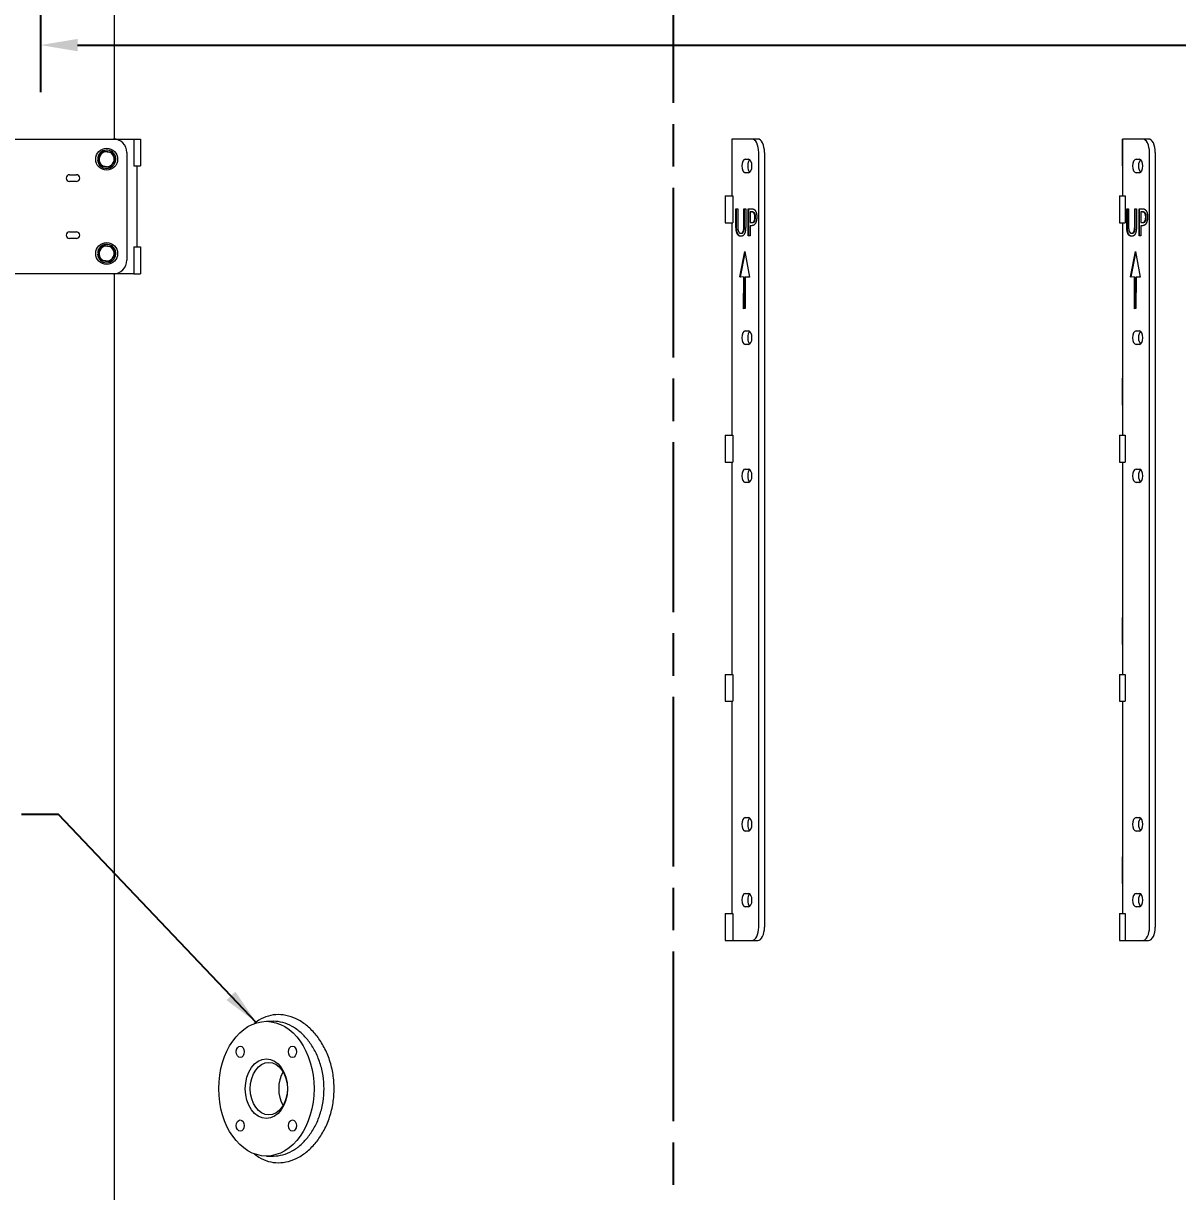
# Model space of a CAD drawing. Header units: inches. Extents: x 17 to 469, y 7 to 301.
# Drawn here: x 70.81 to 113.66, y 68.94 to 112.3 of the extents above; entities that cross this region are included whole.
import ezdxf

# ---------------------------------------------------------------- set-up
doc = ezdxf.new("R2010")
doc.units = ezdxf.units.IN
doc.header["$LTSCALE"] = 14
doc.header["$MEASUREMENT"] = 0
doc.linetypes.add('CHAIN', pattern=[0.7087, 0.4724, -0.0591, 0.1181, -0.0591])
doc.layers.add('Centerline', color=5, linetype='CHAIN', lineweight=25, true_color=0x0000ff)
for name, color, linetype, lineweight in [('Dimension (ANSI)', 7, 'Continuous', 25), ('Symbol (ANSI)', 7, 'Continuous', 25), ('Visible (ANSI)', 7, 'Continuous', 50)]:
    doc.layers.add(name, color=color, linetype=linetype, lineweight=lineweight)
doc.styles.add('MEMCOR Medium', font='arial.ttf')
doc.styles.add('Standard D-E', font='arial.ttf')
doc.dimstyles.new('Default (ANSI)', dxfattribs={"dimscale": 14, "dimtxt": 0.15, "dimasz": 0.098425, "dimexe": 0.125, "dimexo": 0.0625, "dimgap": 0.031496, "dimtad": 0, "dimtih": 1, "dimtoh": 1, "dimdec": 4, "dimrnd": 1e-08, "dimzin": 3, "dimdsep": 46, "dimlunit": 5, "dimtxsty": 'MEMCOR Medium', "dimcen": 0.09, "dimdle": 0.393701, "dimclrd": 256, "dimclre": 256, "dimclrt": 256, "dimadec": 0, "dimazin": 1, "dimtfac": 0.8, "dimtofl": 0, "dimtmove": 0, "dimatfit": 3, "dimfxl": 1, "dimfrac": 1, "dimtolj": 1, "dimtzin": 4, "dimlwd": -1, "dimlwe": -1, "dimarcsym": 0})
doc.dimstyles.new('in [mm] D-E NeptuneBenson$7', dxfattribs={"dimscale": 14, "dimtxt": 0.15, "dimasz": 0.098425, "dimexe": 0.125, "dimexo": 0.063, "dimgap": 0.031496, "dimtad": 0, "dimtih": 1, "dimtoh": 1, "dimdec": 4, "dimrnd": 1e-08, "dimzin": 3, "dimdsep": 46, "dimlunit": 5, "dimtxsty": 'Standard D-E', "dimcen": 0.09, "dimdle": 0.393701, "dimclrd": 256, "dimclre": 256, "dimclrt": 256, "dimadec": 1, "dimazin": 1, "dimtfac": 1, "dimtofl": 0, "dimtmove": 0, "dimatfit": 3, "dimfxl": 1, "dimfrac": 1, "dimtolj": 1, "dimtzin": 4, "dimlwd": -1, "dimlwe": -1, "dimarcsym": 0})

# ---------------------------------------------------------------- blocks, each defined once
blk = doc.blocks.new('*D20')
at = {"layer": 'Defpoints', "color": 0, "transparency": 16777216}
for p in [(71.448, 121.889), (118.443, 121.889), (118.443, 111.496)]:
    blk.add_point(p, dxfattribs=at)
at = {"layer": 'Dimension (ANSI)', "transparency": 16777216}
for p, q in [((71.448, 121.014), (71.448, 109.746)), ((118.443, 121.014), (118.443, 109.746)), ((72.825, 111.496), (117.065, 111.496)), ((118.443, 111.496), (119.821, 111.496))]:
    blk.add_line(p, q, dxfattribs=at)
for points in [[(72.825, 111.725), (72.825, 111.266), (71.448, 111.496)], [(117.065, 111.725), (117.065, 111.266), (118.443, 111.496)]]:
    blk.add_solid(points, dxfattribs=at)
at = {"layer": 'Dimension (ANSI)', "transparency": 16777216, "char_height": 2.1, "attachment_point": 5, "style": 'MEMCOR Medium'}
for s, insert in [('\\A1; 47 in', (128.22, 112.987)), ('\\A1;[1193.7 mm]', (128.22, 109.709))]:
    blk.add_mtext(s, dxfattribs=dict(at, insert=insert))
blk = doc.blocks.new('*D21')
at = {"layer": 'Defpoints', "color": 0, "transparency": 16777216}
for p in [(73.086, 123.259), (44.31, 39.509), (74.711, 39.509)]:
    blk.add_point(p, dxfattribs=at)
at = {"layer": 'Dimension (ANSI)', "transparency": 16777216}
for p, q in [((72.211, 123.259), (42.56, 123.259)), ((44.31, 121.881), (44.31, 102.605)), ((44.31, 40.887), (44.31, 94.716)), ((73.836, 39.509), (42.56, 39.509))]:
    blk.add_line(p, q, dxfattribs=at)
for points in [[(44.08, 121.881), (44.54, 121.881), (44.31, 123.259)], [(44.08, 40.887), (44.54, 40.887), (44.31, 39.509)]]:
    blk.add_solid(points, dxfattribs=at)
at = {"layer": 'Dimension (ANSI)', "transparency": 16777216, "char_height": 2.1, "attachment_point": 5, "style": 'MEMCOR Medium'}
for s, insert in [('\\A1; 83{\\H0.8x;\\S3#4;} in', (44.31, 100.818)), ('\\A1;[2127.3 mm]', (44.31, 96.873))]:
    blk.add_mtext(s, dxfattribs=dict(at, insert=insert))
blk = doc.blocks.new('*D27')
at = {"layer": 'Defpoints', "color": 0, "transparency": 16777216}
for p in [(28.912, 132.024), (29.514, 132.024), (74.711, 39.509)]:
    blk.add_point(p, dxfattribs=at)
at = {"layer": 'Dimension (ANSI)', "transparency": 16777216}
for p, q in [((29.514, 130.646), (29.514, 82.13)), ((29.514, 40.887), (29.514, 74.265)), ((73.836, 39.509), (27.764, 39.509))]:
    blk.add_line(p, q, dxfattribs=at)
for points in [[(29.284, 130.646), (29.744, 130.646), (29.514, 132.024)], [(29.284, 40.887), (29.744, 40.887), (29.514, 39.509)]]:
    blk.add_solid(points, dxfattribs=at)
at = {"layer": 'Dimension (ANSI)', "transparency": 16777216, "char_height": 2.1, "attachment_point": 5, "style": 'MEMCOR Medium'}
for s, insert in [('\\A1; 92{\\H0.8x;\\S1#2;} in', (29.514, 80.343)), ('\\A1;[2349.9 mm]', (29.514, 76.411))]:
    blk.add_mtext(s, dxfattribs=dict(at, insert=insert))

msp = doc.modelspace()

# ---------------------------------------------------------------- linework, layer by layer
at = {"layer": 'Centerline', "ltscale": 0.952448}
msp.add_line((94.945344, 43.202517), (94.945344, 131.83052), dxfattribs=at)
at = {"layer": 'Visible (ANSI)', "linetype": 'Continuous', "lineweight": 18}
for p, q in [((74.194882, 108.009211), (74.194882, 115.509211)), ((68.792879, 108.009211), (74.151322, 108.009211)), ((74.151322, 108.009211), (74.913513, 108.009211)), ((74.913513, 108.009211), (75.156626, 108.009211)), ((74.913513, 108.009211), (74.913513, 107.009211)), ((75.156626, 108.009211), (75.156626, 107.009211)), ((97.854096, 108.009211), (97.104096, 108.009211)), ((97.104096, 108.009211), (97.104096, 105.899211)), ((98.070602, 108.009211), (97.854096, 108.009211)), ((112.360022, 108.009211), (111.610022, 108.009211)), ((111.610022, 108.009211), (111.610022, 105.899211)), ((111.610022, 107.009211), (111.610022, 108.009211)), ((112.576528, 108.009211), (112.360022, 108.009211)), ((73.562182, 107.235041), (73.610152, 107.231796)), ((73.596066, 107.326964), (73.568525, 107.328827)), ((74.651322, 107.509211), (74.651322, 103.509211)), ((97.604096, 107.259211), (97.729096, 107.259211)), ((98.104096, 78.759211), (98.104096, 107.509211)), ((98.320602, 107.509211), (98.320602, 78.759211)), ((112.110022, 107.259211), (112.235022, 107.259211)), ((112.610022, 78.759211), (112.610022, 107.509211)), ((112.826528, 107.509211), (112.826528, 78.759211)), ((72.526322, 106.684211), (72.776322, 106.684211)), ((74.913513, 107.009211), (75.156626, 107.009211)), ((75.026322, 107.009211), (75.026322, 104.009211)), ((97.729096, 106.759211), (97.604096, 106.759211)), ((112.235022, 106.759211), (112.110022, 106.759211)), ((72.776322, 106.434211), (72.526322, 106.434211)), ((96.862335, 105.899211), (97.142703, 105.899211)), ((96.862335, 105.899211), (96.862335, 104.899211)), ((97.142703, 105.899211), (97.142703, 104.899211)), ((111.497621, 105.899211), (111.703772, 105.899211)), ((111.497621, 105.899211), (111.497621, 104.899211)), ((111.703772, 105.899211), (111.703772, 104.899211)), ((97.260647, 104.794795), (97.260647, 105.418782)), ((97.260647, 105.418782), (97.327098, 105.418782)), ((97.282298, 104.794795), (97.282298, 105.418782)), ((97.327098, 105.418782), (97.327098, 104.794795)), ((97.556028, 105.418782), (97.622479, 105.418782)), ((97.556028, 104.791554), (97.556028, 105.418782)), ((97.577679, 104.791554), (97.577679, 105.418782)), ((97.622479, 105.418782), (97.622479, 104.794795)), ((97.717698, 104.418782), (97.717698, 105.418782)), ((97.717698, 105.418782), (97.843305, 105.418782)), ((97.739348, 104.418782), (97.739348, 105.418782)), ((111.766573, 104.794795), (111.766573, 105.418782)), ((111.766573, 105.418782), (111.833023, 105.418782)), ((111.788223, 104.794795), (111.788223, 105.418782)), ((111.833023, 105.418782), (111.833023, 104.794795)), ((112.061954, 105.418782), (112.128404, 105.418782)), ((112.061954, 104.791554), (112.061954, 105.418782)), ((112.083604, 104.791554), (112.083604, 105.418782)), ((112.128404, 105.418782), (112.128404, 104.794795)), ((112.223623, 104.418782), (112.223623, 105.418782)), ((112.223623, 105.418782), (112.349231, 105.418782)), ((112.245274, 104.418782), (112.245274, 105.418782)), ((97.839253, 105.303709), (97.784148, 105.303709)), ((97.784148, 105.303709), (97.784148, 104.905006)), ((97.839253, 105.303709), (97.860904, 105.303709)), ((97.936093, 104.964973), (97.957744, 104.964973)), ((112.345179, 105.303709), (112.290074, 105.303709)), ((112.290074, 105.303709), (112.290074, 104.905006)), ((112.345179, 105.303709), (112.36683, 105.303709)), ((112.442018, 104.964973), (112.463669, 104.964973)), ((72.526322, 104.564211), (72.776322, 104.564211)), ((96.862335, 104.899211), (97.142703, 104.899211)), ((97.104096, 104.899211), (97.104096, 97.019211)), ((97.44136, 104.511165), (97.463011, 104.511165)), ((97.784148, 104.905006), (97.829529, 104.905006)), ((97.784148, 104.791554), (97.784148, 104.418782)), ((97.840469, 104.791554), (97.784148, 104.791554)), ((97.829529, 104.905006), (97.85118, 104.905006)), ((111.497621, 104.899211), (111.703772, 104.899211)), ((111.610022, 104.899211), (111.610022, 97.019211)), ((111.947286, 104.511165), (111.968937, 104.511165)), ((112.290074, 104.905006), (112.335454, 104.905006)), ((112.290074, 104.791554), (112.290074, 104.418782)), ((112.346395, 104.791554), (112.290074, 104.791554)), ((112.335454, 104.905006), (112.357105, 104.905006)), ((72.776322, 104.314211), (72.526322, 104.314211)), ((97.784148, 104.418782), (97.717698, 104.418782)), ((112.290074, 104.418782), (112.223623, 104.418782)), ((73.562182, 103.735041), (73.610152, 103.731796)), ((73.596066, 103.826964), (73.568525, 103.828827)), ((74.913513, 104.009211), (75.156626, 104.009211)), ((74.913513, 104.009211), (74.913513, 103.009211)), ((75.156626, 104.009211), (75.156626, 103.009211)), ((97.403686, 102.889699), (97.585989, 103.832859)), ((97.425336, 102.889699), (97.596479, 103.775117)), ((97.585989, 103.832859), (97.758588, 102.882763)), ((111.909611, 102.889699), (112.091915, 103.832859)), ((111.931262, 102.889699), (112.102405, 103.775117)), ((112.091915, 103.832859), (112.264513, 102.882763)), ((74.151322, 103.009211), (68.792879, 103.009211)), ((74.913513, 103.009211), (74.151322, 103.009211)), ((74.194882, 58.591085), (74.194882, 103.009211)), ((74.913513, 103.009211), (75.156626, 103.009211)), ((97.551794, 102.8876), (97.403686, 102.889699)), ((97.403686, 102.889699), (97.425336, 102.889699)), ((97.573444, 102.8876), (97.425336, 102.889699)), ((97.544577, 101.71168), (97.551794, 102.8876)), ((97.551794, 102.8876), (97.573444, 102.8876)), ((97.566229, 101.711942), (97.573444, 102.8876)), ((97.60844, 102.886275), (97.602259, 101.712378)), ((97.60844, 102.886275), (97.630091, 102.886275)), ((97.758588, 102.882763), (97.60844, 102.886275)), ((97.758496, 102.883272), (97.630091, 102.886275)), ((112.057719, 102.8876), (111.909611, 102.889699)), ((111.909611, 102.889699), (111.931262, 102.889699)), ((112.07937, 102.8876), (111.931262, 102.889699)), ((112.050502, 101.71168), (112.057719, 102.8876)), ((112.057719, 102.8876), (112.07937, 102.8876)), ((112.072155, 101.711942), (112.07937, 102.8876)), ((112.114366, 102.886275), (112.108185, 101.712378)), ((112.114366, 102.886275), (112.136017, 102.886275)), ((112.264513, 102.882763), (112.114366, 102.886275)), ((112.264421, 102.883272), (112.136017, 102.886275)), ((97.602259, 101.712378), (97.544577, 101.71168)), ((112.108185, 101.712378), (112.050502, 101.71168)), ((97.604096, 100.884211), (97.729096, 100.884211)), ((112.110022, 100.884211), (112.235022, 100.884211)), ((97.729096, 100.384211), (97.604096, 100.384211)), ((112.235022, 100.384211), (112.110022, 100.384211)), ((111.610022, 98.129211), (111.610022, 99.129211)), ((96.862335, 97.019211), (97.142703, 97.019211)), ((96.862335, 97.019211), (96.862335, 96.019211)), ((97.142703, 97.019211), (97.142703, 96.019211)), ((111.497621, 97.019211), (111.703772, 97.019211)), ((111.497621, 97.019211), (111.497621, 96.019211)), ((111.703772, 97.019211), (111.703772, 96.019211)), ((96.862335, 96.019211), (97.142703, 96.019211)), ((97.104096, 96.019211), (97.104096, 88.139211)), ((111.497621, 96.019211), (111.703772, 96.019211)), ((111.610022, 96.019211), (111.610022, 88.139211)), ((97.604096, 95.759211), (97.729096, 95.759211)), ((112.110022, 95.759211), (112.235022, 95.759211)), ((97.729096, 95.259211), (97.604096, 95.259211)), ((112.235022, 95.259211), (112.110022, 95.259211)), ((111.610022, 89.249211), (111.610022, 90.249211)), ((96.862335, 88.139211), (97.142703, 88.139211)), ((96.862335, 88.139211), (96.862335, 87.139211)), ((97.142703, 88.139211), (97.142703, 87.139211)), ((111.497621, 88.139211), (111.703772, 88.139211)), ((111.497621, 88.139211), (111.497621, 87.139211)), ((111.703772, 88.139211), (111.703772, 87.139211)), ((96.862335, 87.139211), (97.142703, 87.139211)), ((97.104096, 87.139211), (97.104096, 79.259211)), ((111.497621, 87.139211), (111.703772, 87.139211)), ((111.610022, 87.139211), (111.610022, 79.259211)), ((97.604096, 82.821711), (97.729096, 82.821711)), ((112.110022, 82.821711), (112.235022, 82.821711)), ((97.729096, 82.321711), (97.604096, 82.321711)), ((112.235022, 82.321711), (112.110022, 82.321711)), ((111.610022, 80.369211), (111.610022, 81.369211)), ((97.604096, 80.009211), (97.729096, 80.009211)), ((112.110022, 80.009211), (112.235022, 80.009211)), ((97.729096, 79.509211), (97.604096, 79.509211)), ((112.235022, 79.509211), (112.110022, 79.509211)), ((96.862335, 79.259211), (97.142703, 79.259211)), ((96.862335, 79.259211), (96.862335, 78.259211)), ((97.142703, 79.259211), (97.142703, 78.259211)), ((111.497621, 79.259211), (111.703772, 79.259211)), ((111.497621, 79.259211), (111.497621, 78.259211)), ((111.703772, 79.259211), (111.703772, 78.259211)), ((96.862335, 78.259211), (97.142703, 78.259211)), ((97.142703, 78.259211), (97.854096, 78.259211)), ((97.854096, 78.259211), (98.070602, 78.259211)), ((111.497621, 78.259211), (111.703772, 78.259211)), ((111.703772, 78.259211), (112.360022, 78.259211)), ((112.360022, 78.259211), (112.576528, 78.259211)), ((79.83061, 75.259211), (80.096325, 75.259211)), ((79.83061, 70.259211), (80.096325, 70.259211))]:
    msp.add_line(p, q, dxfattribs=at)
for centre in [(73.901322, 107.259211), (73.901322, 103.759211)]:
    msp.add_circle(centre, 0.406, dxfattribs=at)
for centre, radius, start, end in [((74.151322, 107.509211), 0.5, 0, 90), ((73.901322, 107.259211), 0.34, 184.0766001, 168.1851138), ((73.901322, 107.259211), 0.281, 141.4696623, 201.4696623), ((73.901322, 107.259211), 0.281, 201.4696623, 261.4696623), ((73.901322, 107.259211), 0.281, 81.4696623, 141.4696623), ((73.901322, 107.259211), 0.281, 21.4696623, 81.4696623), ((73.901322, 107.259211), 0.281, 321.4696623, 21.4696623), ((72.526322, 106.559211), 0.125, 90, 270), ((72.776322, 106.559211), 0.125, 270, 90), ((73.901322, 107.259211), 0.281, 261.4696623, 321.4696623), ((72.526322, 104.439211), 0.125, 90, 270), ((72.776322, 104.439211), 0.125, 270, 90), ((73.901322, 103.759211), 0.34, 184.0766001, 168.1851138), ((73.901322, 103.759211), 0.281, 141.4696623, 201.4696623), ((73.901322, 103.759211), 0.281, 201.4696623, 261.4696623), ((73.901322, 103.759211), 0.281, 81.4696623, 141.4696623), ((73.901322, 103.759211), 0.281, 21.4696623, 81.4696623), ((73.901322, 103.759211), 0.281, 321.4696623, 21.4696623), ((73.901322, 103.759211), 0.281, 261.4696623, 321.4696623), ((74.151322, 103.509211), 0.5, 270, 0)]:
    msp.add_arc(centre, radius, start, end, dxfattribs=at)
for centre, major_axis, ratio, start_param, end_param in [((97.854096, 107.509211), (0, 0.5), 0.5, 4.71238898, 6.283185307), ((98.070602, 107.509211), (0, 0.5), 0.5, 4.71238898, 6.283185307), ((112.360022, 107.509211), (0, 0.5), 0.5, 4.71238898, 6.283185307), ((112.576528, 107.509211), (0, 0.5), 0.5, 4.71238898, 6.283185307), ((97.604096, 107.009211), (0, -0.25), 0.5, 3.141592654, 6.283185307), ((97.820602, 107.009211), (0, 0.25), 0.5, 0.374734433, 2.766858221), ((97.729096, 107.009211), (0, 0.25), 0.5, 3.141592654, 6.283185307), ((112.110022, 107.009211), (0, -0.25), 0.5, 3.141592654, 6.283185307), ((112.326528, 107.009211), (0, 0.25), 0.5, 0.374734433, 2.766858221), ((112.235022, 107.009211), (0, 0.25), 0.5, 3.141592654, 6.283185307), ((97.604096, 100.634211), (0, -0.25), 0.5, 3.141592654, 6.283185307), ((97.820602, 100.634211), (0, 0.25), 0.5, 0.374734433, 2.766858221), ((97.729096, 100.634211), (0, 0.25), 0.5, 3.141592654, 6.283185307), ((112.110022, 100.634211), (0, -0.25), 0.5, 3.141592654, 6.283185307), ((112.326528, 100.634211), (0, 0.25), 0.5, 0.374734433, 2.766858221), ((112.235022, 100.634211), (0, 0.25), 0.5, 3.141592654, 6.283185307), ((97.604096, 95.509211), (0, -0.25), 0.5, 3.141592654, 6.283185307), ((97.820602, 95.509211), (0, 0.25), 0.5, 0.374734433, 2.766858221), ((97.729096, 95.509211), (0, 0.25), 0.5, 3.141592654, 6.283185307), ((112.110022, 95.509211), (0, -0.25), 0.5, 3.141592654, 6.283185307), ((112.326528, 95.509211), (0, 0.25), 0.5, 0.374734433, 2.766858221), ((112.235022, 95.509211), (0, 0.25), 0.5, 3.141592654, 6.283185307), ((97.604096, 82.571711), (0, -0.25), 0.5, 3.141592654, 6.283185307), ((97.820602, 82.571711), (0, 0.25), 0.5, 0.374734433, 2.766858221), ((97.729096, 82.571711), (0, 0.25), 0.5, 3.141592654, 6.283185307), ((112.110022, 82.571711), (0, -0.25), 0.5, 3.141592654, 6.283185307), ((112.326528, 82.571711), (0, 0.25), 0.5, 0.374734433, 2.766858221), ((112.235022, 82.571711), (0, 0.25), 0.5, 3.141592654, 6.283185307), ((97.604096, 79.759211), (0, -0.25), 0.5, 3.141592654, 6.283185307), ((97.820602, 79.759211), (0, 0.25), 0.5, 0.374734433, 2.766858221), ((97.729096, 79.759211), (0, 0.25), 0.5, 3.141592654, 6.283185307), ((112.110022, 79.759211), (0, -0.25), 0.5, 3.141592654, 6.283185307), ((112.326528, 79.759211), (0, 0.25), 0.5, 0.374734433, 2.766858221), ((112.235022, 79.759211), (0, 0.25), 0.5, 3.141592654, 6.283185307), ((97.854096, 78.759211), (0, -0.5), 0.5, 0, 1.570796327), ((98.070602, 78.759211), (0, -0.5), 0.5, 0, 1.570796327), ((112.360022, 78.759211), (0, -0.5), 0.5, 0, 1.570796327), ((112.576528, 78.759211), (0, -0.5), 0.5, 0, 1.570796327), ((80.976123, 72.759211), (0, -0.975), 0.707106781, 4.011241666, 5.413536294)]:
    msp.add_ellipse(centre, major_axis=major_axis, ratio=ratio, start_param=start_param, end_param=end_param, dxfattribs=at)
for centre, major_axis in [((79.83061, 72.759211), (0, 2.5)), ((78.86186, 74.129231), (0, 0.210937)), ((80.79936, 74.129231), (0, -0.210937)), ((79.83061, 72.759211), (0, -1.105)), ((79.922534, 72.759211), (0, 0.975)), ((78.86186, 71.389192), (0, 0.210937)), ((80.79936, 71.389192), (0, -0.210937))]:
    msp.add_ellipse(centre, major_axis=major_axis, ratio=0.707106781, dxfattribs=at)
for points in [[(73.681501, 107.434254), (73.728404, 107.493155), (73.782562, 107.561168)], [(73.782562, 107.561168), (73.868542, 107.548271), (73.943003, 107.537103)], [(73.58044, 107.307341), (73.634599, 107.375354), (73.681501, 107.434254)], [(73.63982, 107.156363), (73.612262, 107.226432), (73.58044, 107.307341)], [(73.699199, 107.005385), (73.667378, 107.086294), (73.63982, 107.156363)], [(73.943003, 107.537103), (74.017464, 107.525934), (74.103444, 107.513038)], [(74.103444, 107.513038), (74.135265, 107.432129), (74.162823, 107.36206)], [(74.222203, 107.211082), (74.168044, 107.143069), (74.121142, 107.084168)], [(74.162823, 107.36206), (74.190382, 107.291991), (74.222203, 107.211082)], [(73.85964, 106.98132), (73.785179, 106.992489), (73.699199, 107.005385)], [(74.020081, 106.957255), (73.934101, 106.970151), (73.85964, 106.98132)], [(74.121142, 107.084168), (74.074239, 107.025268), (74.020081, 106.957255)], [(73.58044, 103.807341), (73.634599, 103.875354), (73.681501, 103.934254)], [(73.63982, 103.656363), (73.612262, 103.726432), (73.58044, 103.807341)], [(73.699199, 103.505385), (73.667378, 103.586294), (73.63982, 103.656363)], [(73.681501, 103.934254), (73.728404, 103.993155), (73.782562, 104.061168)], [(73.782562, 104.061168), (73.868542, 104.048271), (73.943003, 104.037103)], [(73.943003, 104.037103), (74.017464, 104.025934), (74.103444, 104.013038)], [(74.103444, 104.013038), (74.135265, 103.932129), (74.162823, 103.86206)], [(74.222203, 103.711082), (74.168044, 103.643069), (74.121142, 103.584168)], [(74.162823, 103.86206), (74.190382, 103.791991), (74.222203, 103.711082)], [(73.85964, 103.48132), (73.785179, 103.492489), (73.699199, 103.505385)], [(74.020081, 103.457255), (73.934101, 103.470151), (73.85964, 103.48132)], [(74.121142, 103.584168), (74.074239, 103.525268), (74.020081, 103.457255)]]:
    msp.add_rational_spline(points, [1, 1.0379548493, 1], degree=2, dxfattribs=at)
for points in [[(97.843305, 105.418782), (97.887876, 105.418782), (97.950275, 105.389609), (97.974181, 105.356383)], [(112.349231, 105.418782), (112.393801, 105.418782), (112.4562, 105.389609), (112.480106, 105.356383)], [(97.829529, 104.905006), (97.870048, 104.905006), (97.919886, 104.930938), (97.936093, 104.964973)], [(97.928394, 105.265622), (97.912592, 105.286691), (97.870453, 105.303709), (97.839253, 105.303709)], [(97.964456, 105.113272), (97.964456, 105.165135), (97.946628, 105.24131), (97.928394, 105.265622)], [(97.936093, 104.964973), (97.951085, 104.994957), (97.964456, 105.06546), (97.964456, 105.113272)], [(97.974181, 105.356383), (98.002138, 105.318296), (98.033743, 105.200792), (98.033743, 105.117323)], [(98.033743, 105.117323), (98.033743, 105.052494), (98.010647, 104.9358), (97.989983, 104.895281)], [(112.335454, 104.905006), (112.375973, 104.905006), (112.425811, 104.930938), (112.442018, 104.964973)], [(112.43432, 105.265622), (112.418518, 105.286691), (112.376378, 105.303709), (112.345179, 105.303709)], [(112.470382, 105.113272), (112.470382, 105.165135), (112.452553, 105.24131), (112.43432, 105.265622)], [(112.442018, 104.964973), (112.45701, 104.994957), (112.470382, 105.06546), (112.470382, 105.113272)], [(112.480106, 105.356383), (112.508064, 105.318296), (112.539668, 105.200792), (112.539668, 105.117323)], [(112.539668, 105.117323), (112.539668, 105.052494), (112.516573, 104.9358), (112.495908, 104.895281)], [(97.308459, 104.490095), (97.282122, 104.541959), (97.260647, 104.687826), (97.260647, 104.794795)], [(97.327098, 104.794795), (97.327098, 104.725103), (97.336012, 104.6311), (97.348573, 104.593012)], [(97.348573, 104.593012), (97.361944, 104.552494), (97.408135, 104.511165), (97.44136, 104.511165)], [(97.44136, 104.511165), (97.47256, 104.511165), (97.521182, 104.552494), (97.534553, 104.593012)], [(97.534553, 104.593012), (97.547114, 104.6311), (97.556028, 104.724293), (97.556028, 104.791554)], [(97.622479, 104.794795), (97.622479, 104.690257), (97.601409, 104.541148), (97.574667, 104.490095)], [(97.989983, 104.895281), (97.964051, 104.844228), (97.893954, 104.791554), (97.840469, 104.791554)], [(111.814385, 104.490095), (111.788048, 104.541959), (111.766573, 104.687826), (111.766573, 104.794795)], [(111.833023, 104.794795), (111.833023, 104.725103), (111.841937, 104.6311), (111.854498, 104.593012)], [(111.854498, 104.593012), (111.867869, 104.552494), (111.914061, 104.511165), (111.947286, 104.511165)], [(111.947286, 104.511165), (111.978485, 104.511165), (112.027108, 104.552494), (112.040479, 104.593012)], [(112.040479, 104.593012), (112.05304, 104.6311), (112.061954, 104.724293), (112.061954, 104.791554)], [(112.128404, 104.794795), (112.128404, 104.690257), (112.107335, 104.541148), (112.080592, 104.490095)], [(112.495908, 104.895281), (112.469976, 104.844228), (112.399879, 104.791554), (112.346395, 104.791554)], [(97.44136, 104.397712), (97.397195, 104.397712), (97.331555, 104.443904), (97.308459, 104.490095)], [(97.574667, 104.490095), (97.550761, 104.443093), (97.487552, 104.397712), (97.44136, 104.397712)], [(111.947286, 104.397712), (111.903121, 104.397712), (111.83748, 104.443904), (111.814385, 104.490095)], [(112.080592, 104.490095), (112.056686, 104.443093), (111.993477, 104.397712), (111.947286, 104.397712)]]:
    msp.add_open_spline(points, degree=2, dxfattribs=at)
for points, knots in [([(97.85118, 104.905006), (97.866454, 104.905006), (97.882891, 104.906388), (97.91524, 104.915601), (97.925289, 104.922693), (97.941707, 104.937437), (97.950352, 104.94945), (97.957744, 104.964973)], [-0.3720280769, -0.3720280769, -0.3720280769, -0.3720280769, -0.2742790033, -0.2742790033, -0.1633485372, -0.1633485372, 0, 0, 0, 0]), ([(97.950045, 105.265622), (97.935763, 105.284664), (97.921343, 105.291901), (97.896665, 105.301867), (97.877667, 105.303709), (97.860904, 105.303709)], [-0.3818938296, -0.3818938296, -0.3818938296, -0.3818938296, -0.2554611271, -0.2554611271, 0, 0, 0, 0]), ([(97.986107, 105.113272), (97.986107, 105.133554), (97.985084, 105.154017), (97.979517, 105.19637), (97.975184, 105.212326), (97.965946, 105.240058), (97.958635, 105.254168), (97.950045, 105.265622)], [-0.3372795691, -0.3372795691, -0.3372795691, -0.3372795691, -0.2539165575, -0.2539165575, -0.1573425254, -0.1573425254, 0, 0, 0, 0]), ([(97.957744, 104.964973), (97.96254, 104.974567), (97.966904, 104.984974), (97.974681, 105.008379), (97.977437, 105.019746), (97.984389, 105.056403), (97.986107, 105.085289), (97.986107, 105.113272)], [-0.3778990738, -0.3778990738, -0.3778990738, -0.3778990738, -0.2983955769, -0.2983955769, -0.2132300142, -0.2132300142, 0, 0, 0, 0]), ([(112.357105, 104.905006), (112.372379, 104.905006), (112.388817, 104.906388), (112.421165, 104.915601), (112.431214, 104.922693), (112.447632, 104.937437), (112.456277, 104.94945), (112.463669, 104.964973)], [-0.3720280769, -0.3720280769, -0.3720280769, -0.3720280769, -0.2742790033, -0.2742790033, -0.1633485372, -0.1633485372, 0, 0, 0, 0]), ([(112.455971, 105.265622), (112.441689, 105.284664), (112.427269, 105.291901), (112.40259, 105.301867), (112.383592, 105.303709), (112.36683, 105.303709)], [-0.3818938296, -0.3818938296, -0.3818938296, -0.3818938296, -0.2554611271, -0.2554611271, 0, 0, 0, 0]), ([(112.492032, 105.113272), (112.492032, 105.133554), (112.49101, 105.154017), (112.485443, 105.19637), (112.481109, 105.212326), (112.471872, 105.240058), (112.464561, 105.254168), (112.455971, 105.265622)], [-0.3372795691, -0.3372795691, -0.3372795691, -0.3372795691, -0.2539165575, -0.2539165575, -0.1573425254, -0.1573425254, 0, 0, 0, 0]), ([(112.463669, 104.964973), (112.468466, 104.974567), (112.472829, 104.984974), (112.480607, 105.008379), (112.483362, 105.019746), (112.490315, 105.056403), (112.492032, 105.085289), (112.492032, 105.113272)], [-0.3778990738, -0.3778990738, -0.3778990738, -0.3778990738, -0.2983955769, -0.2983955769, -0.2132300142, -0.2132300142, 0, 0, 0, 0]), ([(97.33011, 104.490095), (97.321411, 104.507224), (97.313908, 104.526237), (97.301351, 104.568505), (97.296531, 104.591148), (97.288511, 104.645626), (97.282298, 104.699791), (97.282298, 104.794795)], [-1.834872944, -1.834872944, -1.834872944, -1.834872944, -1.283211598, -1.283211598, -0.723930443, -0.723930443, 0, 0, 0, 0]), ([(97.463011, 104.511165), (97.476276, 104.511165), (97.489568, 104.513966), (97.510316, 104.525009), (97.522489, 104.532889), (97.543056, 104.560704), (97.550383, 104.575373), (97.556204, 104.593012)], [-0.7299087878, -0.7299087878, -0.7299087878, -0.7299087878, -0.3783755563, -0.3783755563, -0.1610495695, -0.1610495695, 0, 0, 0, 0]), ([(97.556204, 104.593012), (97.56474, 104.618897), (97.570309, 104.647241), (97.574729, 104.693452), (97.577679, 104.727776), (97.577679, 104.791554)], [-1.425366243, -1.425366243, -1.425366243, -1.425366243, -0.485984079, -0.485984079, 0, 0, 0, 0]), ([(111.836035, 104.490095), (111.827337, 104.507224), (111.819834, 104.526237), (111.807277, 104.568505), (111.802456, 104.591148), (111.794436, 104.645626), (111.788223, 104.699791), (111.788223, 104.794795)], [-1.834872944, -1.834872944, -1.834872944, -1.834872944, -1.283211598, -1.283211598, -0.723930443, -0.723930443, 0, 0, 0, 0]), ([(111.968937, 104.511165), (111.982201, 104.511165), (111.995494, 104.513966), (112.016241, 104.525009), (112.028414, 104.532889), (112.048981, 104.560704), (112.056308, 104.575373), (112.062129, 104.593012)], [-0.7299087878, -0.7299087878, -0.7299087878, -0.7299087878, -0.3783755563, -0.3783755563, -0.1610495695, -0.1610495695, 0, 0, 0, 0]), ([(112.062129, 104.593012), (112.070666, 104.618897), (112.076234, 104.647241), (112.080654, 104.693452), (112.083604, 104.727776), (112.083604, 104.791554)], [-1.425366243, -1.425366243, -1.425366243, -1.425366243, -0.485984079, -0.485984079, 0, 0, 0, 0]), ([(97.452456, 104.398053), (97.440175, 104.398857), (97.427853, 104.401138), (97.402163, 104.410242), (97.388891, 104.41762), (97.358833, 104.443209), (97.343397, 104.463521), (97.33011, 104.490095)], [-0.6846163322, -0.6846163322, -0.6846163322, -0.6846163322, -0.4978653255, -0.4978653255, -0.2863653536, -0.2863653536, 0, 0, 0, 0]), ([(111.958381, 104.398053), (111.9461, 104.398857), (111.933778, 104.401138), (111.908089, 104.410242), (111.894817, 104.41762), (111.864759, 104.443209), (111.849322, 104.463521), (111.836035, 104.490095)], [-0.6846163322, -0.6846163322, -0.6846163322, -0.6846163322, -0.4978653255, -0.4978653255, -0.2863653536, -0.2863653536, 0, 0, 0, 0]), ([(79.372781, 70.344556), (79.428873, 70.298463), (79.487138, 70.256624), (79.660768, 70.149405), (79.780807, 70.096306), (80.025598, 70.026634), (80.150356, 70.010077), (80.394747, 70.010077), (80.522638, 70.026634), (80.780243, 70.096306), (80.909955, 70.149405), (81.161547, 70.289748), (81.283619, 70.377104), (81.511515, 70.5789), (81.617319, 70.693354), (81.805974, 70.937208), (81.89531, 71.074972), (82.053784, 71.37502), (82.122915, 71.537297), (82.23439, 71.875901), (82.27681, 72.052501), (82.332535, 72.407749), (82.345824, 72.586398), (82.345824, 72.932024), (82.332535, 73.110674), (82.27681, 73.465921), (82.23439, 73.642522), (82.122915, 73.981126), (82.053784, 74.143402), (81.89531, 74.443451), (81.805974, 74.581215), (81.617319, 74.825069), (81.511515, 74.939523), (81.283619, 75.141319), (81.161547, 75.228675), (80.909955, 75.369018), (80.780243, 75.422117), (80.522638, 75.491789), (80.394747, 75.508346), (80.150356, 75.508346), (80.025598, 75.491789), (79.780807, 75.422117), (79.660768, 75.369018), (79.487138, 75.261798), (79.428873, 75.21996), (79.372781, 75.173867)], [7.205740835, 7.205740835, 7.205740835, 7.205740835, 7.900980729, 7.900980729, 9.217801578, 9.217801578, 10.534622428, 10.534622428, 11.851443278, 11.851443278, 13.168264127, 13.168264127, 14.485084977, 14.485084977, 15.801905827, 15.801905827, 17.118740584, 17.118740584, 18.435575341, 18.435575341, 19.752410099, 19.752410099, 21.069244856, 21.069244856, 22.386079613, 22.386079613, 23.70291437, 23.70291437, 25.019749128, 25.019749128, 26.336583885, 26.336583885, 27.653404735, 27.653404735, 28.970225584, 28.970225584, 30.287046434, 30.287046434, 31.603867284, 31.603867284, 32.920688133, 32.920688133, 34.237508983, 34.237508983, 34.932748876, 34.932748876, 34.932748876, 34.932748876]), ([(80.096325, 70.259211), (80.207421, 70.259211), (80.323557, 70.274261), (80.557201, 70.3376), (80.674707, 70.385877), (80.902381, 70.513491), (81.012724, 70.592929), (81.218537, 70.776452), (81.313991, 70.880547), (81.484073, 71.102343), (81.564542, 71.227644), (81.707194, 71.500539), (81.769373, 71.648124), (81.869594, 71.956054), (81.907706, 72.116646), (81.957763, 72.439666), (81.969694, 72.602098), (81.969694, 72.916325), (81.957763, 73.078757), (81.907706, 73.401777), (81.869594, 73.562369), (81.769373, 73.870298), (81.707194, 74.017884), (81.564542, 74.290779), (81.484073, 74.41608), (81.313991, 74.637876), (81.218537, 74.741971), (81.012724, 74.925494), (80.902381, 75.004932), (80.674707, 75.132546), (80.557201, 75.180822), (80.323557, 75.244162), (80.207421, 75.259211), (80.096325, 75.259211)], [-28.73279674, -28.73279674, -28.73279674, -28.73279674, -27.535600985, -27.535600985, -26.338405229, -26.338405229, -25.141209474, -25.141209474, -23.944013719, -23.944013719, -22.746809746, -22.746809746, -21.549605773, -21.549605773, -20.3524018, -20.3524018, -19.155197827, -19.155197827, -17.957993854, -17.957993854, -16.760789881, -16.760789881, -15.563585908, -15.563585908, -14.366381935, -14.366381935, -13.16918618, -13.16918618, -11.971990424, -11.971990424, -10.774794669, -10.774794669, -9.577598913, -9.577598913, -9.577598913, -9.577598913])]:
    msp.add_open_spline(points, degree=3, knots=knots, dxfattribs=at)

# ---------------------------------------------------------------- dimensions: what is measured, and where the dimension line sits
at = {"layer": 'Dimension (ANSI)'}
for base, p1, p2, angle, text, override, picture, middle in [((29.513926, 132.024211), (74.710776, 39.509211), (28.911648, 132.024211), 90, ' <> in\\X[2349.9 mm]', {"dimgap": 0.031496, "dimdec": 4, "dimpost": '', "dimse2": 1, "dimtol": 0, "dimlim": 0, "dimtp": 0, "dimtm": 0, "dimtdec": 2, "dimatfit": 1}, '*D27', (29.513926, 78.197604)), ((44.310028, 39.509211), (73.086181, 123.259211), (74.710776, 39.509211), 90, ' <> in\\X[2127.3 mm]', {"dimgap": 0.031496, "dimdec": 4, "dimpost": '', "dimtol": 0, "dimlim": 0, "dimtp": 0, "dimtm": 0, "dimtdec": 2, "dimatfit": 1}, '*D21', (44.310028, 98.660204)), ((118.443141, 111.495511), (71.447546, 121.889211), (118.443141, 121.889211), 180, ' <> in\\X[1193.7 mm]', {"dimgap": 0.031496, "dimtih": 0, "dimtoh": 0, "dimdec": 4, "dimpost": '', "dimtol": 0, "dimlim": 0, "dimtp": 0, "dimtm": 0, "dimtdec": 2, "dimatfit": 2}, '*D20', (128.220123, 111.495511))]:
    dim = msp.add_linear_dim(base=base, p1=p1, p2=p2, angle=angle, text=text, dimstyle='Default (ANSI)', override=override, dxfattribs=at)
    dim.commit()
    dim.dimension.update_dxf_attribs({"geometry": picture, "text_midpoint": middle, "dimtype": 160})

# ---------------------------------------------------------------- leaders
at = {"layer": 'Symbol (ANSI)', "annotation_type": 0, "has_hookline": 1, "hookline_direction": 1, "text_width": 21.671829}
msp.add_leader([(79.464549, 75.205024), (72.11763, 82.932818), (70.739677, 82.932818)], dimstyle='in [mm] D-E NeptuneBenson$7', override={"dimtad": 0}, dxfattribs=at)

doc.saveas('drawing.dxf')
